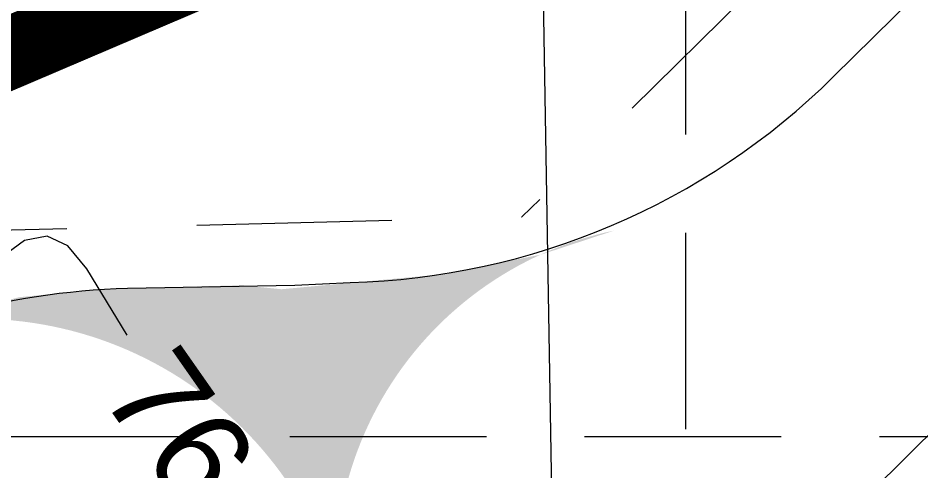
# Model space of a CAD drawing. Header units: feet. Extents: x 47819 to 50150, y 49272 to 50730.
# Drawn here: x 49392.69 to 49430.59, y 50508.23 to 50527.24 of the extents above; entities that cross this region are included whole.
import ezdxf
from ezdxf.enums import TextEntityAlignment as Align

# ---------------------------------------------------------------- set-up
doc = ezdxf.new("R2010")
doc.units = ezdxf.units.FT
doc.header["$MEASUREMENT"] = 0
for name, pattern in [('DGN Style 2', [13.64237, 8.185422, -5.456948]), ('DGN Style 3', [19.099317, 13.64237, -5.456948]), ('HIDDEN', [0.375, 0.25, -0.125])]:
    doc.linetypes.add(name, pattern=pattern)
doc.layers.add('GRID', color=254, linetype='HIDDEN')
for name, color, linetype, lineweight in [('Level 17', 1, 'Continuous', 0), ('Level 22', 1, 'Continuous', 0), ('Level 30', 1, 'Continuous', 0), ('Level 8', 1, 'Continuous', 0)]:
    doc.layers.add(name, color=color, linetype=linetype, lineweight=lineweight)
doc.styles.get("Standard").update_dxf_attribs({"font": 'ARIAL.TTF'})
doc.linetypes.add('Fence', pattern='A,20,-3,[38,dgnlstyle-lstyle.shx,S=0.024,R=0,X=0,Y=0],-3', length=26)

msp = doc.modelspace()

# ---------------------------------------------------------------- hatches: boundary and pattern name
at = {"layer": 'Level 30', "linetype": 'Continuous', "lineweight": 0}
msp.add_hatch(color=5, dxfattribs=at).paths.add_polyline_path([(49417.717, 50518.324, 0.448698), (49406.754, 50499.248, 0.448688), (49388.759, 50514.462), (49392.728, 50515.525), (49396.139, 50515.86), (49402.065, 50516.028), (49403.743, 50515.86), (49410.396, 50516.476), (49414.645, 50517.315)])

# ---------------------------------------------------------------- linework, layer by layer
at = {"layer": 'GRID', "color": 252, "linetype": 'HIDDEN', "lineweight": 0, "ltscale": 33}
for p, q in [((49420.702, 50691.483), (49420.702, 49418.723)), ((47857.222, 50509.683), (50111.542, 50509.683))]:
    msp.add_line(p, q, dxfattribs=at)
at = {"layer": 'Level 17', "color": 7, "linetype": 'Fence', "lineweight": 0}
msp.add_line((49415.238, 50498.788), (49413.14, 50625.214), dxfattribs=at)
at = {"layer": 'Level 22', "color": 1, "linetype": 'DGN Style 3', "lineweight": 0, "const_width": 3}
msp.add_lwpolyline([(50068.937, 50521.627), (50029.9, 50521.464), (49808.088, 50515.713), (49725.958, 50513.384), (49709.066, 50536.675), (49671.204, 50536.675), (49666.544, 50505.814), (49628.554, 50504.059), (49477.805, 50488.482), (49530.419, 50558.74), (49482.749, 50596.534), (49402.203, 50529.983), (49334.807, 50501.227), (49064.67, 50498.779), (49037.863, 50486.997), (48771.944, 50483.375)], dxfattribs=at)
at = {"layer": 'Level 22', "color": 35, "linetype": 'DGN Style 3', "lineweight": 0, "flags": 128}
msp.add_lwpolyline([(49397.262, 50513.938), (49395.577, 50516.711), (49394.777, 50517.682), (49393.906, 50518.082), (49392.963, 50517.909), (49391.948, 50517.165), (49388.517, 50513.8), (49387.753, 50513.215), (49386.933, 50512.902), (49386.056, 50512.862), (49385.123, 50513.094), (49381.411, 50514.515), (49380.717, 50514.675), (49380.225, 50514.546), (49379.935, 50514.128), (49379.847, 50513.421), (49379.956, 50506.591), (49379.972, 50506.288), (49380.011, 50505.988), (49380.073, 50505.692), (49380.157, 50505.4)], dxfattribs=at)
at = {"layer": 'Level 30', "color": 5, "linetype": 'Continuous', "lineweight": 0}
for p, q in [((49482.504, 50579.654), (49426.927, 50524.785)), ((49491.989, 50570.047), (49427.971, 50506.844)), ((49404.302, 50516.028), (49406.628, 50516.144)), ((49397.28, 50515.902), (49404.302, 50516.028))]:
    msp.add_line(p, q, dxfattribs=at)
msp.add_arc((49405.851, 50546.134), 30, 271.4843, 314.6328, dxfattribs=at)
at = {"layer": 'Level 30', "color": 5, "linetype": 'Continuous', "lineweight": 0, "extrusion": (0, 0, -1)}
msp.add_arc((-49398.057, 50485.912), 30, 59.3114, 88.5157, dxfattribs=at)
at = {"layer": 'Level 8', "color": 253, "linetype": 'DGN Style 2', "lineweight": 0}
for p in [(49482.55, 50586.726), (49359.277, 50517.508)]:
    msp.add_line(p, (49413.843, 50518.893), dxfattribs=at)

# ---------------------------------------------------------------- texts
at = {"layer": 'Level 22', "color": 35, "linetype": 'Continuous', "lineweight": 0}
msp.add_text('764', height=4, rotation=304.9831, dxfattribs=at).set_placement((49400.378, 50508.811), align=Align.MIDDLE_CENTER)

doc.saveas('drawing.dxf')
